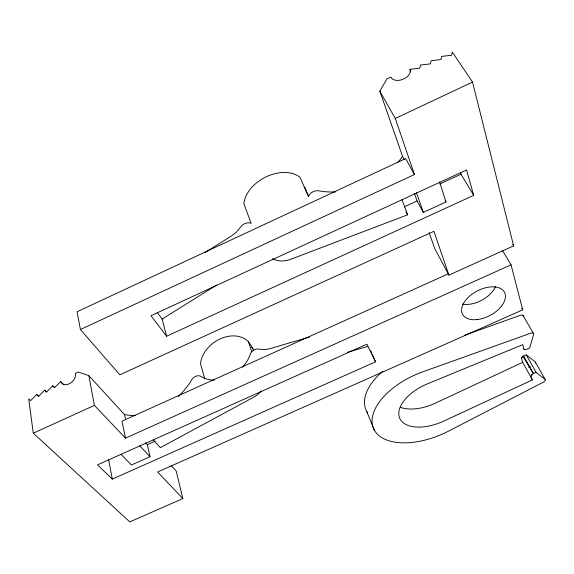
<?xml version="1.0" encoding="UTF-8"?>
<svg xmlns="http://www.w3.org/2000/svg" width="574" height="574" viewBox="0 0 574 574"><rect width="100%" height="100%" fill="white"/><g stroke="black" fill="none" stroke-linecap="round" stroke-linejoin="round"><path stroke-width="0.86" d="M521.443 357.875L522.656 362.345L532.435 379.902L443.659 421.129A37.697 20.348 -23.8 0 1 399.691 418.181A37.697 20.348 -23.8 0 1 427.644 383.755L522.814 344.637L523.588 348.719L524.715 349.595A3.157 1.7 -27.4 0 0 526.925 349.193L529.659 347.995L533.626 334.506A3.207 1.744 -27.8 0 0 530.67 333.229L422.859 371.794A60.284 32.575 -23.6 0 0 373.531 428.491A60.284 32.575 -23.6 0 0 448.301 431.246L543.291 382.212A2.999 1.535 -26.8 0 0 544.984 379.22L536.123 372.447L526.215 354.854L522.9 356.368L521.443 357.875L522.275 356.834M536.123 372.447C532.514 373.409 529.063 375.948 532.435 379.902M404.247 159.436L402.582 156.415L379.83 91.151L387.106 78.631L390.901 77.088A10.289 6.551 -21.6 0 0 402.998 79.284A10.289 6.551 -21.6 0 0 409.951 69.332L419.781 68.177L420.484 65.041L430.371 63.872L431.052 60.744L440.997 59.545L441.657 56.424L451.659 55.212L452.298 52.09L472.524 82.075L513.63 245.873L448.911 275.089L434.647 248.363L429.13 232.556M531.266 375.482L532.12 374.442M125.613 419.752L124.522 414.586L88.834 375.626L78.236 371.988L75.316 373.574A8.517 5.934 -41.4 0 1 69.763 383.554A8.517 5.934 -41.4 0 1 60.729 381.495L54.724 387.529L52.715 385.85L46.695 391.891L44.7 390.198L38.673 396.247L36.7 394.546L30.659 400.595L28.7 398.887L33.292 433.191L129.81 521.909L182.841 498.584L176.189 470.981L171.432 465.787M166.596 336.242L150.991 315.7L466.54 169.954L473.708 195.347L166.596 336.242L162.112 319.051L216.656 285.027M204.774 252.646L231.329 236.093L236.517 232.047L240.463 227.232A7.426 5.173 -29.8 0 1 251.147 223.322L243.885 203.698A33.12 22.745 -27.9 0 1 266.372 176.713A33.12 22.745 -27.9 0 1 300.037 177.337L308.432 196.573A7.512 5.231 -26 0 1 318.749 190.805A65.529 43.968 -24 0 0 335.826 191.859M528.676 367.231L530.261 366.406M414.478 174.525L405.66 158.589L77.095 311.747L80.417 329.519L414.478 174.525L395.285 118.459L472.524 82.075M522.656 362.345L435.293 403.192A37.131 20.599 -24 0 1 400.523 407.361M439.727 184.017L461.008 174.195L460.52 172.494M404.347 206.812L417.083 200.943L414.493 193.531M417.083 200.943L423.296 212.416L445.976 201.998L439.641 181.987M33.292 433.191L94.401 405.402L125.484 438.149L511.032 264.844L502.394 250.357M448.359 273.791L121.975 421.18L125.484 438.149M145.531 442.733L147.331 444.685L155.303 441.112M147.331 444.685L150.015 456.717L131.468 464.99L120.899 454.228M375.532 361.821L366.908 344.192L97.515 464.861L112.303 479.103L375.532 361.821L372.476 354.754M511.032 264.844L522.735 309.831L157.606 471.993L182.841 498.584M401.893 199.357L407.569 214.834L290.968 259.197A21.532 15.433 -28.2 0 1 272.499 258.659M464.718 335.194L520.309 315.305A3.157 1.765 -28.1 0 1 523.251 316.611M309.623 336.96L269.536 348.805L264.097 349.702L259.003 349.143A6.472 4.972 -33.2 0 0 250.278 354.129A31.879 24.051 -34.9 0 1 242.486 367.123M347.406 352.3L367.891 346.366M523.775 349.136L524.715 349.595M526.215 354.854L535.068 361.756A2.956 1.557 -27.1 0 1 535.198 363.177M36.7 394.546L38.594 396.404M44.7 390.198L46.573 392.071M52.715 385.85L54.566 387.737M60.729 381.495L63.836 384.724M139.755 445.783L150.015 456.717M153.251 439.842L160.347 447.663L253.866 397.1A18.748 14.623 -34.9 0 0 261.148 391.023M80.417 329.519L119.823 374.808L433.915 231.3L448.911 275.089M157.305 312.622L162.112 319.051M204.782 378.797L200.469 363.564A28.413 21.582 -34.9 0 1 220.222 338.875A28.413 21.582 -34.9 0 1 248.463 341.774L252.89 348.569L253.443 350.226M522.9 356.368L533.483 373.602L523.61 355.995M512.704 244.352L513.63 245.873M461.008 174.195L473.708 195.347M521.866 308.331L522.735 309.831M523.072 315.542L533.461 333.444M445.115 200.491L445.976 201.998M535.348 362.129L545.264 379.586M379.83 91.151L395.285 118.459M405.962 211.77L407.569 214.834M304.615 187.031L308.812 196.631M370.782 350.829L371.801 353.182M366.729 411.529L374.248 429.983M416.451 192.699L423.296 212.416M248.463 341.774L251.771 351.797M409.951 69.332L410.747 71.894M108.644 459.846L112.303 479.103M88.834 375.626L94.401 405.402M367.547 412.9A59.38 32.983 -23.8 0 1 382.499 371.428M214.375 380.096A31.879 24.051 -34.9 0 1 201.008 376.429A6.45 4.886 -37.3 0 0 191.745 379.723A55.829 40.747 -38.6 0 1 178.27 396.491M135.478 415.44A55.829 40.747 -38.6 0 1 124.522 414.586M251.699 347.413A28.148 21.525 -35 0 1 252.89 348.569M495.484 286.699A23.362 13.934 -27.9 0 1 462.522 304.148M402.582 156.415A65.529 43.968 -24 0 1 397.639 162.55M476.901 319.603A23.685 13.826 -27.7 0 0 504.926 293.285A23.685 13.826 -27.7 0 0 468.7 296.952A23.685 13.826 -27.7 0 0 476.901 319.603"/></g></svg>
